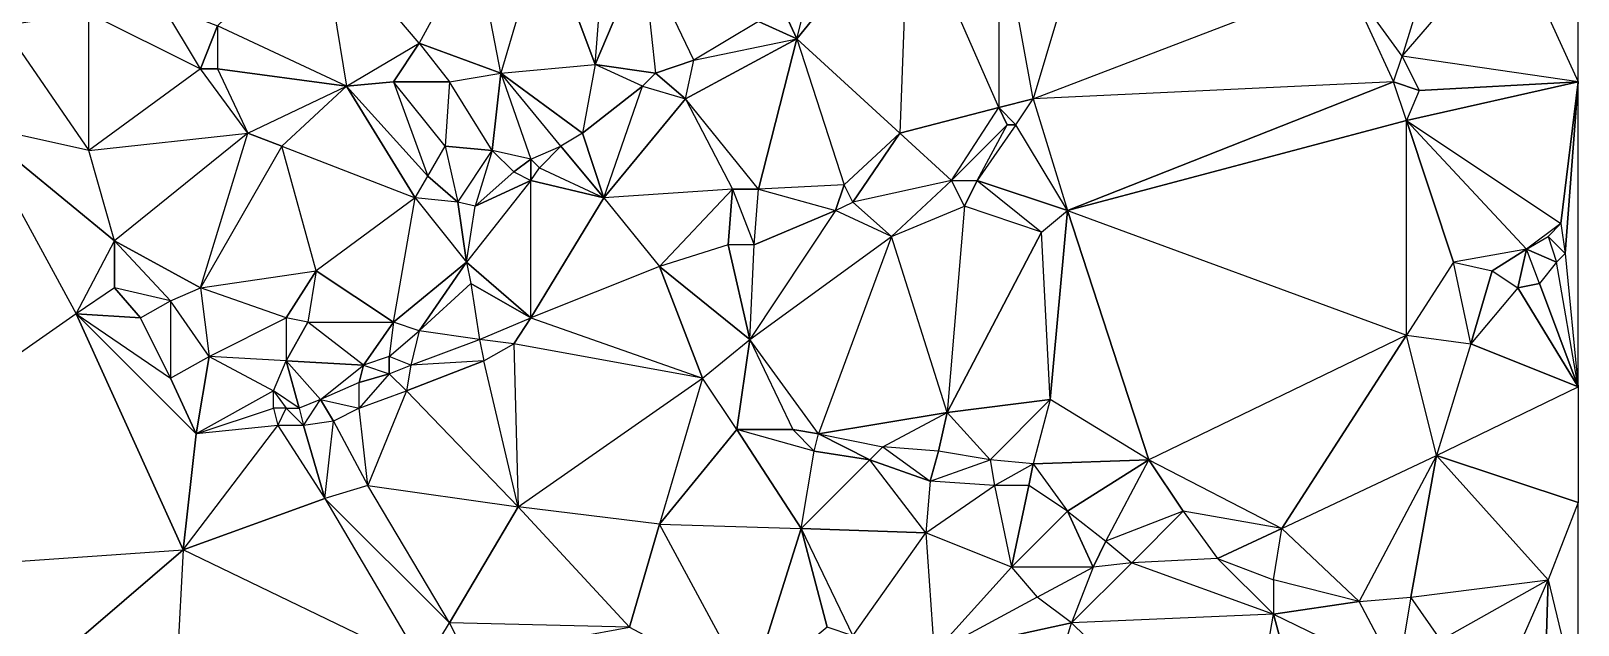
# Model space of a CAD drawing. Header units: millimetres. Extents: x 177476 to 180258, y 742892 to 746240.
# Drawn here: x 179176 to 180258, y 745005 to 745420 of the extents above; entities that cross this region are included whole.
import ezdxf

# ---------------------------------------------------------------- set-up
doc = ezdxf.new("R2010")
doc.units = ezdxf.units.MM
doc.layers.add('face', color=7, linetype='Continuous')

msp = doc.modelspace()

# ---------------------------------------------------------------- linework, layer by layer
at = {"layer": 'face'}
for points in [[(179930.5, 745552.5, 233.2), (179876.5, 745372.5, 234.4), (179852.5, 745504.5, 236.5), (179930.5, 745552.5, 233.2)], [(180095.5, 745456.5, 234.2), (179930.5, 745552.5, 233.2), (179876.5, 745372.5, 234.4), (180095.5, 745456.5, 234.2)], [(179789.5, 745510.5, 227.3), (179783.5, 745348.5, 227.3), (179711.5, 745414.5, 226.6), (179789.5, 745510.5, 227.3)], [(179789.5, 745510.5, 227.3), (179711.5, 745414.5, 226.6), (179729.5, 745486.5, 227.3), (179789.5, 745510.5, 227.3)], [(179852.5, 745366.5, 228.9), (179789.5, 745510.5, 227.3), (179783.5, 745348.5, 227.3), (179852.5, 745366.5, 228.9)], [(179852.5, 745504.5, 236.5), (179852.5, 745366.5, 228.9), (179789.5, 745510.5, 227.3), (179852.5, 745504.5, 236.5)], [(179876.5, 745372.5, 234.4), (179852.5, 745504.5, 236.5), (179852.5, 745366.5, 228.9), (179876.5, 745372.5, 234.4)], [(179378.5, 745492.5, 243.5), (179396.5, 745381.5, 233.4), (179306.5, 745423.5, 231.6), (179378.5, 745492.5, 243.5)], [(179486.5, 745483.5, 243.4), (179447.5, 745411.5, 242.5), (179378.5, 745492.5, 243.5), (179486.5, 745483.5, 243.4)], [(179447.5, 745411.5, 242.5), (179378.5, 745492.5, 243.5), (179396.5, 745381.5, 233.4), (179447.5, 745411.5, 242.5)], [(179534.5, 745492.5, 242.4), (179504.5, 745390.5, 240.6), (179486.5, 745483.5, 243.4), (179534.5, 745492.5, 242.4)], [(179570.5, 745396.5, 236), (179534.5, 745492.5, 242.4), (179504.5, 745390.5, 240.6), (179570.5, 745396.5, 236)], [(179570.5, 745396.5, 236), (179576.5, 745474.5, 245.8), (179534.5, 745492.5, 242.4), (179570.5, 745396.5, 236)], [(180209.5, 745489.5, 231.2), (180257.5, 745384.5, 234.5), (180134.5, 745402.5, 236.4), (180209.5, 745489.5, 231.2)], [(180209.5, 745489.5, 231.2), (180158.5, 745480.5, 229.6), (180134.5, 745402.5, 236.4), (180209.5, 745489.5, 231.2)], [(180257.5, 745498.5, 226.2), (180209.5, 745489.5, 231.2), (180257.5, 745384.5, 234.5), (180257.5, 745498.5, 226.2)], [(179504.5, 745390.5, 240.6), (179486.5, 745483.5, 243.4), (179447.5, 745411.5, 242.5), (179504.5, 745390.5, 240.6)], [(179711.5, 745414.5, 226.6), (179729.5, 745486.5, 227.3), (179693.5, 745453.5, 239.8), (179711.5, 745414.5, 226.6)], [(180158.5, 745480.5, 229.6), (180134.5, 745402.5, 236.4), (180095.5, 745456.5, 234.2), (180158.5, 745480.5, 229.6)], [(179603.5, 745474.5, 239.8), (179612.5, 745390.5, 239.7), (179570.5, 745396.5, 236), (179603.5, 745474.5, 239.8)], [(179603.5, 745474.5, 239.8), (179570.5, 745396.5, 236), (179576.5, 745474.5, 245.8), (179603.5, 745474.5, 239.8)], [(179684.5, 745426.5, 239.3), (179639.5, 745399.5, 239.8), (179603.5, 745474.5, 239.8), (179684.5, 745426.5, 239.3)], [(179639.5, 745399.5, 239.8), (179603.5, 745474.5, 239.8), (179612.5, 745390.5, 239.7), (179639.5, 745399.5, 239.8)], [(180095.5, 745456.5, 234.2), (180128.5, 745384.5, 233.9), (179876.5, 745372.5, 234.4), (180095.5, 745456.5, 234.2)], [(180134.5, 745402.5, 236.4), (180095.5, 745456.5, 234.2), (180128.5, 745384.5, 233.9), (180134.5, 745402.5, 236.4)], [(179711.5, 745414.5, 226.6), (179693.5, 745453.5, 239.8), (179684.5, 745426.5, 239.3), (179711.5, 745414.5, 226.6)], [(179294.5, 745393.5, 235.3), (179267.5, 745438.5, 234), (179216.5, 745432.5, 228.7), (179294.5, 745393.5, 235.3)], [(179306.5, 745423.5, 231.6), (179294.5, 745393.5, 235.3), (179267.5, 745438.5, 234), (179306.5, 745423.5, 231.6)], [(179216.5, 745336.5, 227.7), (179216.5, 745432.5, 228.7), (179156.5, 745423.5, 229.6), (179216.5, 745336.5, 227.7)], [(179294.5, 745393.5, 235.3), (179216.5, 745336.5, 227.7), (179216.5, 745432.5, 228.7), (179294.5, 745393.5, 235.3)], [(179711.5, 745414.5, 226.6), (179684.5, 745426.5, 239.3), (179639.5, 745399.5, 239.8), (179711.5, 745414.5, 226.6)], [(179216.5, 745336.5, 227.7), (179135.5, 745354.5, 237.7), (179156.5, 745423.5, 229.6), (179216.5, 745336.5, 227.7)], [(179306.5, 745423.5, 231.6), (179306.5, 745393.5, 231.6), (179294.5, 745393.5, 235.3), (179306.5, 745423.5, 231.6)], [(179396.5, 745381.5, 233.4), (179306.5, 745423.5, 231.6), (179306.5, 745393.5, 231.6), (179396.5, 745381.5, 233.4)], [(179711.5, 745414.5, 226.6), (179684.5, 745309.5, 226.4), (179633.5, 745372.5, 232.5), (179711.5, 745414.5, 226.6)], [(179711.5, 745414.5, 226.6), (179633.5, 745372.5, 232.5), (179639.5, 745399.5, 239.8), (179711.5, 745414.5, 226.6)], [(179711.5, 745414.5, 226.6), (179744.5, 745312.5, 227), (179684.5, 745309.5, 226.4), (179711.5, 745414.5, 226.6)], [(179783.5, 745348.5, 227.3), (179711.5, 745414.5, 226.6), (179744.5, 745312.5, 227), (179783.5, 745348.5, 227.3)], [(179447.5, 745411.5, 242.5), (179429.5, 745384.5, 240.2), (179396.5, 745381.5, 233.4), (179447.5, 745411.5, 242.5)], [(179447.5, 745411.5, 242.5), (179468.5, 745384.5, 238), (179429.5, 745384.5, 240.2), (179447.5, 745411.5, 242.5)], [(179504.5, 745390.5, 240.6), (179447.5, 745411.5, 242.5), (179468.5, 745384.5, 238), (179504.5, 745390.5, 240.6)], [(180134.5, 745402.5, 236.4), (180146.5, 745378.5, 238.7), (180128.5, 745384.5, 233.9), (180134.5, 745402.5, 236.4)], [(180257.5, 745384.5, 234.5), (180134.5, 745402.5, 236.4), (180146.5, 745378.5, 238.7), (180257.5, 745384.5, 234.5)], [(179327.5, 745348.5, 235.4), (179294.5, 745393.5, 235.3), (179216.5, 745336.5, 227.7), (179327.5, 745348.5, 235.4)], [(179306.5, 745393.5, 231.6), (179327.5, 745348.5, 235.4), (179294.5, 745393.5, 235.3), (179306.5, 745393.5, 231.6)], [(179396.5, 745381.5, 233.4), (179306.5, 745393.5, 231.6), (179327.5, 745348.5, 235.4), (179396.5, 745381.5, 233.4)], [(179570.5, 745396.5, 236), (179561.5, 745348.5, 236.2), (179504.5, 745390.5, 240.6), (179570.5, 745396.5, 236)], [(179603.5, 745381.5, 234.3), (179570.5, 745396.5, 236), (179561.5, 745348.5, 236.2), (179603.5, 745381.5, 234.3)], [(179612.5, 745390.5, 239.7), (179603.5, 745381.5, 234.3), (179570.5, 745396.5, 236), (179612.5, 745390.5, 239.7)], [(179633.5, 745372.5, 232.5), (179639.5, 745399.5, 239.8), (179612.5, 745390.5, 239.7), (179633.5, 745372.5, 232.5)], [(179396.5, 745381.5, 233.4), (179351.5, 745339.5, 231.8), (179327.5, 745348.5, 235.4), (179396.5, 745381.5, 233.4)], [(179444.5, 745303.5, 234), (179396.5, 745381.5, 233.4), (179351.5, 745339.5, 231.8), (179444.5, 745303.5, 234)], [(179453.5, 745318.5, 239.9), (179396.5, 745381.5, 233.4), (179429.5, 745384.5, 240.2), (179453.5, 745318.5, 239.9)], [(179444.5, 745303.5, 234), (179453.5, 745318.5, 239.9), (179396.5, 745381.5, 233.4), (179444.5, 745303.5, 234)], [(179468.5, 745384.5, 238), (179465.5, 745339.5, 237.4), (179429.5, 745384.5, 240.2), (179468.5, 745384.5, 238)], [(179465.5, 745339.5, 237.4), (179429.5, 745384.5, 240.2), (179453.5, 745318.5, 239.9), (179465.5, 745339.5, 237.4)], [(179498.5, 745336.5, 236.5), (179468.5, 745384.5, 238), (179465.5, 745339.5, 237.4), (179498.5, 745336.5, 236.5)], [(179504.5, 745390.5, 240.6), (179498.5, 745336.5, 236.5), (179468.5, 745384.5, 238), (179504.5, 745390.5, 240.6)], [(179504.5, 745390.5, 240.6), (179525.5, 745330.5, 241.5), (179498.5, 745336.5, 236.5), (179504.5, 745390.5, 240.6)], [(179561.5, 745348.5, 236.2), (179546.5, 745339.5, 241.1), (179504.5, 745390.5, 240.6), (179561.5, 745348.5, 236.2)], [(179546.5, 745339.5, 241.1), (179504.5, 745390.5, 240.6), (179525.5, 745330.5, 241.5), (179546.5, 745339.5, 241.1)], [(179576.5, 745303.5, 233.9), (179603.5, 745381.5, 234.3), (179561.5, 745348.5, 236.2), (179576.5, 745303.5, 233.9)], [(179633.5, 745372.5, 232.5), (179576.5, 745303.5, 233.9), (179603.5, 745381.5, 234.3), (179633.5, 745372.5, 232.5)], [(179633.5, 745372.5, 232.5), (179612.5, 745390.5, 239.7), (179603.5, 745381.5, 234.3), (179633.5, 745372.5, 232.5)], [(180128.5, 745384.5, 233.9), (179876.5, 745372.5, 234.4), (179900.5, 745294.5, 234.9), (180128.5, 745384.5, 233.9)], [(180137.5, 745357.5, 237.6), (180128.5, 745384.5, 233.9), (179900.5, 745294.5, 234.9), (180137.5, 745357.5, 237.6)], [(180146.5, 745378.5, 238.7), (180137.5, 745357.5, 237.6), (180128.5, 745384.5, 233.9), (180146.5, 745378.5, 238.7)], [(180257.5, 745384.5, 234.5), (180146.5, 745378.5, 238.7), (180137.5, 745357.5, 237.6), (180257.5, 745384.5, 234.5)], [(180257.5, 745384.5, 234.5), (180137.5, 745357.5, 237.6), (180245.5, 745285.5, 235.4), (180257.5, 745384.5, 234.5)], [(180257.5, 745384.5, 234.5), (180245.5, 745285.5, 235.4), (180248.5, 745264.5, 239.1), (180257.5, 745384.5, 234.5)], [(180257.5, 745384.5, 234.5), (180248.5, 745264.5, 239.1), (180257.5, 745171.5, 237.8), (180257.5, 745384.5, 234.5)], [(179633.5, 745372.5, 232.5), (179666.5, 745309.5, 231.2), (179576.5, 745303.5, 233.9), (179633.5, 745372.5, 232.5)], [(179684.5, 745309.5, 226.4), (179633.5, 745372.5, 232.5), (179666.5, 745309.5, 231.2), (179684.5, 745309.5, 226.4)], [(179876.5, 745372.5, 234.4), (179852.5, 745366.5, 228.9), (179864.5, 745354.5, 229.7), (179876.5, 745372.5, 234.4)], [(179876.5, 745372.5, 234.4), (179900.5, 745294.5, 234.9), (179864.5, 745354.5, 229.7), (179876.5, 745372.5, 234.4)], [(179852.5, 745366.5, 228.9), (179783.5, 745348.5, 227.3), (179819.5, 745315.5, 232.4), (179852.5, 745366.5, 228.9)], [(179852.5, 745366.5, 228.9), (179858.5, 745354.5, 228.9), (179819.5, 745315.5, 232.4), (179852.5, 745366.5, 228.9)], [(179852.5, 745366.5, 228.9), (179864.5, 745354.5, 229.7), (179858.5, 745354.5, 228.9), (179852.5, 745366.5, 228.9)], [(179207.5, 745222.5, 237.3), (178937.5, 745033.5, 237.9), (179135.5, 745354.5, 237.7), (179207.5, 745222.5, 237.3)], [(179234.5, 745273.5, 229.2), (179216.5, 745336.5, 227.7), (179135.5, 745354.5, 237.7), (179234.5, 745273.5, 229.2)], [(179234.5, 745273.5, 229.2), (179135.5, 745354.5, 237.7), (179207.5, 745222.5, 237.3), (179234.5, 745273.5, 229.2)], [(179327.5, 745348.5, 235.4), (179234.5, 745273.5, 229.2), (179216.5, 745336.5, 227.7), (179327.5, 745348.5, 235.4)], [(179294.5, 745240.5, 227.4), (179327.5, 745348.5, 235.4), (179234.5, 745273.5, 229.2), (179294.5, 745240.5, 227.4)], [(179351.5, 745339.5, 231.8), (179294.5, 745240.5, 227.4), (179327.5, 745348.5, 235.4), (179351.5, 745339.5, 231.8)], [(179576.5, 745303.5, 233.9), (179561.5, 745348.5, 236.2), (179546.5, 745339.5, 241.1), (179576.5, 745303.5, 233.9)], [(179783.5, 745348.5, 227.3), (179750.5, 745300.5, 232.4), (179744.5, 745312.5, 227), (179783.5, 745348.5, 227.3)], [(179783.5, 745348.5, 227.3), (179819.5, 745315.5, 232.4), (179750.5, 745300.5, 232.4), (179783.5, 745348.5, 227.3)], [(179837.5, 745315.5, 232.6), (179858.5, 745354.5, 228.9), (179819.5, 745315.5, 232.4), (179837.5, 745315.5, 232.6)], [(179900.5, 745294.5, 234.9), (179864.5, 745354.5, 229.7), (179837.5, 745315.5, 232.6), (179900.5, 745294.5, 234.9)], [(179864.5, 745354.5, 229.7), (179837.5, 745315.5, 232.6), (179858.5, 745354.5, 228.9), (179864.5, 745354.5, 229.7)], [(180137.5, 745357.5, 237.6), (179900.5, 745294.5, 234.9), (180137.5, 745207.5, 238), (180137.5, 745357.5, 237.6)], [(180137.5, 745357.5, 237.6), (180245.5, 745285.5, 235.4), (180221.5, 745267.5, 235.8), (180137.5, 745357.5, 237.6)], [(180137.5, 745357.5, 237.6), (180221.5, 745267.5, 235.8), (180170.5, 745258.5, 236), (180137.5, 745357.5, 237.6)], [(180137.5, 745357.5, 237.6), (180170.5, 745258.5, 236), (180137.5, 745207.5, 238), (180137.5, 745357.5, 237.6)], [(179375.5, 745252.5, 228.3), (179351.5, 745339.5, 231.8), (179294.5, 745240.5, 227.4), (179375.5, 745252.5, 228.3)], [(179444.5, 745303.5, 234), (179375.5, 745252.5, 228.3), (179351.5, 745339.5, 231.8), (179444.5, 745303.5, 234)], [(179474.5, 745300.5, 240.8), (179453.5, 745318.5, 239.9), (179465.5, 745339.5, 237.4), (179474.5, 745300.5, 240.8)], [(179474.5, 745300.5, 240.8), (179498.5, 745336.5, 236.5), (179465.5, 745339.5, 237.4), (179474.5, 745300.5, 240.8)], [(179546.5, 745339.5, 241.1), (179531.5, 745324.5, 240.9), (179525.5, 745330.5, 241.5), (179546.5, 745339.5, 241.1)], [(179576.5, 745303.5, 233.9), (179546.5, 745339.5, 241.1), (179531.5, 745324.5, 240.9), (179576.5, 745303.5, 233.9)], [(179486.5, 745297.5, 236.6), (179474.5, 745300.5, 240.8), (179498.5, 745336.5, 236.5), (179486.5, 745297.5, 236.6)], [(179486.5, 745297.5, 236.6), (179513.5, 745321.5, 236.3), (179498.5, 745336.5, 236.5), (179486.5, 745297.5, 236.6)], [(179525.5, 745330.5, 241.5), (179498.5, 745336.5, 236.5), (179513.5, 745321.5, 236.3), (179525.5, 745330.5, 241.5)], [(179525.5, 745315.5, 236.1), (179525.5, 745330.5, 241.5), (179513.5, 745321.5, 236.3), (179525.5, 745315.5, 236.1)], [(179525.5, 745315.5, 236.1), (179531.5, 745324.5, 240.9), (179525.5, 745330.5, 241.5), (179525.5, 745315.5, 236.1)], [(179474.5, 745300.5, 240.8), (179444.5, 745303.5, 234), (179453.5, 745318.5, 239.9), (179474.5, 745300.5, 240.8)], [(179525.5, 745315.5, 236.1), (179486.5, 745297.5, 236.6), (179513.5, 745321.5, 236.3), (179525.5, 745315.5, 236.1)], [(179576.5, 745303.5, 233.9), (179525.5, 745315.5, 236.1), (179531.5, 745324.5, 240.9), (179576.5, 745303.5, 233.9)], [(179525.5, 745219.5, 233.2), (179525.5, 745315.5, 236.1), (179480.5, 745258.5, 236.2), (179525.5, 745219.5, 233.2)], [(179525.5, 745315.5, 236.1), (179480.5, 745258.5, 236.2), (179486.5, 745297.5, 236.6), (179525.5, 745315.5, 236.1)], [(179576.5, 745303.5, 233.9), (179525.5, 745219.5, 233.2), (179525.5, 745315.5, 236.1), (179576.5, 745303.5, 233.9)], [(179666.5, 745309.5, 231.2), (179576.5, 745303.5, 233.9), (179615.5, 745255.5, 232.9), (179666.5, 745309.5, 231.2)], [(179666.5, 745309.5, 231.2), (179663.5, 745270.5, 232.4), (179615.5, 745255.5, 232.9), (179666.5, 745309.5, 231.2)], [(179666.5, 745309.5, 231.2), (179681.5, 745270.5, 226.2), (179663.5, 745270.5, 232.4), (179666.5, 745309.5, 231.2)], [(179684.5, 745309.5, 226.4), (179666.5, 745309.5, 231.2), (179681.5, 745270.5, 226.2), (179684.5, 745309.5, 226.4)], [(179684.5, 745309.5, 226.4), (179738.5, 745294.5, 227.2), (179681.5, 745270.5, 226.2), (179684.5, 745309.5, 226.4)], [(179744.5, 745312.5, 227), (179684.5, 745309.5, 226.4), (179738.5, 745294.5, 227.2), (179744.5, 745312.5, 227)], [(179750.5, 745300.5, 232.4), (179744.5, 745312.5, 227), (179738.5, 745294.5, 227.2), (179750.5, 745300.5, 232.4)], [(179819.5, 745315.5, 232.4), (179750.5, 745300.5, 232.4), (179777.5, 745276.5, 227.5), (179819.5, 745315.5, 232.4)], [(179828.5, 745297.5, 229.2), (179819.5, 745315.5, 232.4), (179777.5, 745276.5, 227.5), (179828.5, 745297.5, 229.2)], [(179837.5, 745315.5, 232.6), (179828.5, 745297.5, 229.2), (179819.5, 745315.5, 232.4), (179837.5, 745315.5, 232.6)], [(179837.5, 745315.5, 232.6), (179882.5, 745279.5, 231.4), (179828.5, 745297.5, 229.2), (179837.5, 745315.5, 232.6)], [(179900.5, 745294.5, 234.9), (179837.5, 745315.5, 232.6), (179882.5, 745279.5, 231.4), (179900.5, 745294.5, 234.9)], [(179429.5, 745216.5, 229.5), (179444.5, 745303.5, 234), (179375.5, 745252.5, 228.3), (179429.5, 745216.5, 229.5)], [(179480.5, 745258.5, 236.2), (179429.5, 745216.5, 229.5), (179444.5, 745303.5, 234), (179480.5, 745258.5, 236.2)], [(179480.5, 745258.5, 236.2), (179474.5, 745300.5, 240.8), (179444.5, 745303.5, 234), (179480.5, 745258.5, 236.2)], [(179480.5, 745258.5, 236.2), (179486.5, 745297.5, 236.6), (179474.5, 745300.5, 240.8), (179480.5, 745258.5, 236.2)], [(179576.5, 745303.5, 233.9), (179615.5, 745255.5, 232.9), (179525.5, 745219.5, 233.2), (179576.5, 745303.5, 233.9)], [(179777.5, 745276.5, 227.5), (179738.5, 745294.5, 227.2), (179678.5, 745204.5, 226.1), (179777.5, 745276.5, 227.5)], [(179738.5, 745294.5, 227.2), (179678.5, 745204.5, 226.1), (179681.5, 745270.5, 226.2), (179738.5, 745294.5, 227.2)], [(179750.5, 745300.5, 232.4), (179777.5, 745276.5, 227.5), (179738.5, 745294.5, 227.2), (179750.5, 745300.5, 232.4)], [(179828.5, 745297.5, 229.2), (179816.5, 745153.5, 235), (179777.5, 745276.5, 227.5), (179828.5, 745297.5, 229.2)], [(179882.5, 745279.5, 231.4), (179828.5, 745297.5, 229.2), (179816.5, 745153.5, 235), (179882.5, 745279.5, 231.4)], [(179900.5, 745294.5, 234.9), (179888.5, 745162.5, 235.4), (179882.5, 745279.5, 231.4), (179900.5, 745294.5, 234.9)], [(179900.5, 745294.5, 234.9), (179957.5, 745120.5, 232.2), (179888.5, 745162.5, 235.4), (179900.5, 745294.5, 234.9)], [(179900.5, 745294.5, 234.9), (180137.5, 745207.5, 238), (179957.5, 745120.5, 232.2), (179900.5, 745294.5, 234.9)], [(180245.5, 745285.5, 235.4), (180221.5, 745267.5, 235.8), (180236.5, 745276.5, 235.5), (180245.5, 745285.5, 235.4)], [(180245.5, 745285.5, 235.4), (180248.5, 745264.5, 239.1), (180236.5, 745276.5, 235.5), (180245.5, 745285.5, 235.4)], [(179234.5, 745273.5, 229.2), (179234.5, 745240.5, 233.8), (179207.5, 745222.5, 237.3), (179234.5, 745273.5, 229.2)], [(179294.5, 745240.5, 227.4), (179234.5, 745273.5, 229.2), (179273.5, 745231.5, 228.4), (179294.5, 745240.5, 227.4)], [(179234.5, 745273.5, 229.2), (179273.5, 745231.5, 228.4), (179234.5, 745240.5, 233.8), (179234.5, 745273.5, 229.2)], [(179777.5, 745276.5, 227.5), (179726.5, 745138.5, 231), (179678.5, 745204.5, 226.1), (179777.5, 745276.5, 227.5)], [(179816.5, 745153.5, 235), (179777.5, 745276.5, 227.5), (179726.5, 745138.5, 231), (179816.5, 745153.5, 235)], [(179888.5, 745162.5, 235.4), (179882.5, 745279.5, 231.4), (179816.5, 745153.5, 235), (179888.5, 745162.5, 235.4)], [(180221.5, 745267.5, 235.8), (180236.5, 745276.5, 235.5), (180242.5, 745258.5, 239.7), (180221.5, 745267.5, 235.8)], [(180248.5, 745264.5, 239.1), (180236.5, 745276.5, 235.5), (180242.5, 745258.5, 239.7), (180248.5, 745264.5, 239.1)], [(179678.5, 745204.5, 226.1), (179663.5, 745270.5, 232.4), (179615.5, 745255.5, 232.9), (179678.5, 745204.5, 226.1)], [(179678.5, 745204.5, 226.1), (179681.5, 745270.5, 226.2), (179663.5, 745270.5, 232.4), (179678.5, 745204.5, 226.1)], [(180221.5, 745267.5, 235.8), (180170.5, 745258.5, 236), (180197.5, 745252.5, 236.1), (180221.5, 745267.5, 235.8)], [(180221.5, 745267.5, 235.8), (180197.5, 745252.5, 236.1), (180215.5, 745240.5, 242.5), (180221.5, 745267.5, 235.8)], [(180221.5, 745267.5, 235.8), (180215.5, 745240.5, 242.5), (180230.5, 745243.5, 241.5), (180221.5, 745267.5, 235.8)], [(180221.5, 745267.5, 235.8), (180242.5, 745258.5, 239.7), (180230.5, 745243.5, 241.5), (180221.5, 745267.5, 235.8)], [(180248.5, 745264.5, 239.1), (180257.5, 745171.5, 237.8), (180242.5, 745258.5, 239.7), (180248.5, 745264.5, 239.1)], [(179375.5, 745252.5, 228.3), (179354.5, 745219.5, 227.7), (179294.5, 745240.5, 227.4), (179375.5, 745252.5, 228.3)], [(179375.5, 745252.5, 228.3), (179369.5, 745216.5, 231.8), (179354.5, 745219.5, 227.7), (179375.5, 745252.5, 228.3)], [(179429.5, 745216.5, 229.5), (179375.5, 745252.5, 228.3), (179369.5, 745216.5, 231.8), (179429.5, 745216.5, 229.5)], [(179480.5, 745258.5, 236.2), (179447.5, 745210.5, 229.4), (179429.5, 745216.5, 229.5), (179480.5, 745258.5, 236.2)], [(179480.5, 745258.5, 236.2), (179483.5, 745243.5, 232.1), (179447.5, 745210.5, 229.4), (179480.5, 745258.5, 236.2)], [(179525.5, 745219.5, 233.2), (179480.5, 745258.5, 236.2), (179483.5, 745243.5, 232.1), (179525.5, 745219.5, 233.2)], [(179615.5, 745255.5, 232.9), (179525.5, 745219.5, 233.2), (179645.5, 745177.5, 231.9), (179615.5, 745255.5, 232.9)], [(179678.5, 745204.5, 226.1), (179615.5, 745255.5, 232.9), (179645.5, 745177.5, 231.9), (179678.5, 745204.5, 226.1)], [(180170.5, 745258.5, 236), (180137.5, 745207.5, 238), (180182.5, 745201.5, 240.3), (180170.5, 745258.5, 236)], [(180170.5, 745258.5, 236), (180197.5, 745252.5, 236.1), (180182.5, 745201.5, 240.3), (180170.5, 745258.5, 236)], [(180197.5, 745252.5, 236.1), (180215.5, 745240.5, 242.5), (180182.5, 745201.5, 240.3), (180197.5, 745252.5, 236.1)], [(180257.5, 745171.5, 237.8), (180242.5, 745258.5, 239.7), (180230.5, 745243.5, 241.5), (180257.5, 745171.5, 237.8)], [(179207.5, 745222.5, 237.3), (179252.5, 745219.5, 237.1), (179234.5, 745240.5, 233.8), (179207.5, 745222.5, 237.3)], [(179273.5, 745231.5, 228.4), (179234.5, 745240.5, 233.8), (179252.5, 745219.5, 237.1), (179273.5, 745231.5, 228.4)], [(179294.5, 745240.5, 227.4), (179300.5, 745192.5, 229.6), (179273.5, 745231.5, 228.4), (179294.5, 745240.5, 227.4)], [(179354.5, 745219.5, 227.7), (179294.5, 745240.5, 227.4), (179300.5, 745192.5, 229.6), (179354.5, 745219.5, 227.7)], [(179483.5, 745243.5, 232.1), (179489.5, 745204.5, 233.5), (179447.5, 745210.5, 229.4), (179483.5, 745243.5, 232.1)], [(179525.5, 745219.5, 233.2), (179483.5, 745243.5, 232.1), (179489.5, 745204.5, 233.5), (179525.5, 745219.5, 233.2)], [(180257.5, 745171.5, 237.8), (180215.5, 745240.5, 242.5), (180182.5, 745201.5, 240.3), (180257.5, 745171.5, 237.8)], [(180257.5, 745171.5, 237.8), (180230.5, 745243.5, 241.5), (180215.5, 745240.5, 242.5), (180257.5, 745171.5, 237.8)], [(179273.5, 745231.5, 228.4), (179273.5, 745177.5, 233.4), (179252.5, 745219.5, 237.1), (179273.5, 745231.5, 228.4)], [(179300.5, 745192.5, 229.6), (179273.5, 745231.5, 228.4), (179273.5, 745177.5, 233.4), (179300.5, 745192.5, 229.6)], [(179282.5, 745057.5, 237.6), (179207.5, 745222.5, 237.3), (178937.5, 745033.5, 237.9), (179282.5, 745057.5, 237.6)], [(179282.5, 745057.5, 237.6), (179291.5, 745138.5, 236.5), (179207.5, 745222.5, 237.3), (179282.5, 745057.5, 237.6)], [(179291.5, 745138.5, 236.5), (179207.5, 745222.5, 237.3), (179273.5, 745177.5, 233.4), (179291.5, 745138.5, 236.5)], [(179207.5, 745222.5, 237.3), (179273.5, 745177.5, 233.4), (179252.5, 745219.5, 237.1), (179207.5, 745222.5, 237.3)], [(179354.5, 745219.5, 227.7), (179354.5, 745189.5, 227.4), (179300.5, 745192.5, 229.6), (179354.5, 745219.5, 227.7)], [(179369.5, 745216.5, 231.8), (179354.5, 745219.5, 227.7), (179354.5, 745189.5, 227.4), (179369.5, 745216.5, 231.8)], [(179525.5, 745219.5, 233.2), (179513.5, 745201.5, 228.4), (179489.5, 745204.5, 233.5), (179525.5, 745219.5, 233.2)], [(179525.5, 745219.5, 233.2), (179645.5, 745177.5, 231.9), (179513.5, 745201.5, 228.4), (179525.5, 745219.5, 233.2)], [(179408.5, 745186.5, 229.2), (179369.5, 745216.5, 231.8), (179354.5, 745189.5, 227.4), (179408.5, 745186.5, 229.2)], [(179429.5, 745216.5, 229.5), (179408.5, 745186.5, 229.2), (179369.5, 745216.5, 231.8), (179429.5, 745216.5, 229.5)], [(179429.5, 745216.5, 229.5), (179426.5, 745192.5, 229.3), (179408.5, 745186.5, 229.2), (179429.5, 745216.5, 229.5)], [(179447.5, 745210.5, 229.4), (179429.5, 745216.5, 229.5), (179426.5, 745192.5, 229.3), (179447.5, 745210.5, 229.4)], [(179447.5, 745210.5, 229.4), (179441.5, 745186.5, 234), (179426.5, 745192.5, 229.3), (179447.5, 745210.5, 229.4)], [(179489.5, 745204.5, 233.5), (179447.5, 745210.5, 229.4), (179441.5, 745186.5, 234), (179489.5, 745204.5, 233.5)], [(179489.5, 745204.5, 233.5), (179492.5, 745189.5, 227.9), (179441.5, 745186.5, 234), (179489.5, 745204.5, 233.5)], [(179513.5, 745201.5, 228.4), (179489.5, 745204.5, 233.5), (179492.5, 745189.5, 227.9), (179513.5, 745201.5, 228.4)], [(179513.5, 745201.5, 228.4), (179516.5, 745087.5, 226.4), (179492.5, 745189.5, 227.9), (179513.5, 745201.5, 228.4)], [(179645.5, 745177.5, 231.9), (179513.5, 745201.5, 228.4), (179516.5, 745087.5, 226.4), (179645.5, 745177.5, 231.9)], [(179678.5, 745204.5, 226.1), (179669.5, 745141.5, 226.4), (179645.5, 745177.5, 231.9), (179678.5, 745204.5, 226.1)], [(179678.5, 745204.5, 226.1), (179708.5, 745141.5, 226.1), (179669.5, 745141.5, 226.4), (179678.5, 745204.5, 226.1)], [(179726.5, 745138.5, 231), (179678.5, 745204.5, 226.1), (179708.5, 745141.5, 226.1), (179726.5, 745138.5, 231)], [(180137.5, 745207.5, 238), (179957.5, 745120.5, 232.2), (180050.5, 745072.5, 232.3), (180137.5, 745207.5, 238)], [(180137.5, 745207.5, 238), (180050.5, 745072.5, 232.3), (180158.5, 745123.5, 233.3), (180137.5, 745207.5, 238)], [(180137.5, 745207.5, 238), (180182.5, 745201.5, 240.3), (180158.5, 745123.5, 233.3), (180137.5, 745207.5, 238)], [(180182.5, 745201.5, 240.3), (180158.5, 745123.5, 233.3), (180257.5, 745171.5, 237.8), (180182.5, 745201.5, 240.3)], [(179291.5, 745138.5, 236.5), (179273.5, 745177.5, 233.4), (179300.5, 745192.5, 229.6), (179291.5, 745138.5, 236.5)], [(179300.5, 745192.5, 229.6), (179345.5, 745168.5, 229), (179291.5, 745138.5, 236.5), (179300.5, 745192.5, 229.6)], [(179354.5, 745189.5, 227.4), (179300.5, 745192.5, 229.6), (179345.5, 745168.5, 229), (179354.5, 745189.5, 227.4)], [(179354.5, 745189.5, 227.4), (179363.5, 745156.5, 235.1), (179345.5, 745168.5, 229), (179354.5, 745189.5, 227.4)], [(179408.5, 745186.5, 229.2), (179354.5, 745189.5, 227.4), (179378.5, 745162.5, 234.8), (179408.5, 745186.5, 229.2)], [(179354.5, 745189.5, 227.4), (179378.5, 745162.5, 234.8), (179363.5, 745156.5, 235.1), (179354.5, 745189.5, 227.4)], [(179408.5, 745186.5, 229.2), (179405.5, 745174.5, 234.5), (179378.5, 745162.5, 234.8), (179408.5, 745186.5, 229.2)], [(179408.5, 745186.5, 229.2), (179426.5, 745180.5, 234.2), (179405.5, 745174.5, 234.5), (179408.5, 745186.5, 229.2)], [(179426.5, 745192.5, 229.3), (179408.5, 745186.5, 229.2), (179426.5, 745180.5, 234.2), (179426.5, 745192.5, 229.3)], [(179441.5, 745186.5, 234), (179426.5, 745192.5, 229.3), (179426.5, 745180.5, 234.2), (179441.5, 745186.5, 234)], [(179441.5, 745186.5, 234), (179438.5, 745168.5, 227.9), (179426.5, 745180.5, 234.2), (179441.5, 745186.5, 234)], [(179516.5, 745087.5, 226.4), (179492.5, 745189.5, 227.9), (179438.5, 745168.5, 227.9), (179516.5, 745087.5, 226.4)], [(179492.5, 745189.5, 227.9), (179441.5, 745186.5, 234), (179438.5, 745168.5, 227.9), (179492.5, 745189.5, 227.9)], [(179438.5, 745168.5, 227.9), (179426.5, 745180.5, 234.2), (179405.5, 745156.5, 228), (179438.5, 745168.5, 227.9)], [(179426.5, 745180.5, 234.2), (179405.5, 745156.5, 228), (179405.5, 745174.5, 234.5), (179426.5, 745180.5, 234.2)], [(179645.5, 745177.5, 231.9), (179615.5, 745075.5, 226.2), (179516.5, 745087.5, 226.4), (179645.5, 745177.5, 231.9)], [(179669.5, 745141.5, 226.4), (179645.5, 745177.5, 231.9), (179615.5, 745075.5, 226.2), (179669.5, 745141.5, 226.4)], [(179291.5, 745138.5, 236.5), (179345.5, 745156.5, 235.1), (179345.5, 745168.5, 229), (179291.5, 745138.5, 236.5)], [(179354.5, 745156.5, 235.4), (179363.5, 745156.5, 235.1), (179345.5, 745168.5, 229), (179354.5, 745156.5, 235.4)], [(179354.5, 745156.5, 235.4), (179345.5, 745156.5, 235.1), (179345.5, 745168.5, 229), (179354.5, 745156.5, 235.4)], [(179405.5, 745156.5, 228), (179405.5, 745174.5, 234.5), (179378.5, 745162.5, 234.8), (179405.5, 745156.5, 228)], [(179438.5, 745168.5, 227.9), (179411.5, 745102.5, 226.5), (179405.5, 745156.5, 228), (179438.5, 745168.5, 227.9)], [(179516.5, 745087.5, 226.4), (179438.5, 745168.5, 227.9), (179411.5, 745102.5, 226.5), (179516.5, 745087.5, 226.4)], [(180158.5, 745123.5, 233.3), (180257.5, 745171.5, 237.8), (180257.5, 745090.5, 247.4), (180158.5, 745123.5, 233.3)], [(179348.5, 745144.5, 233.7), (179291.5, 745138.5, 236.5), (179345.5, 745156.5, 235.1), (179348.5, 745144.5, 233.7)], [(179348.5, 745144.5, 233.7), (179354.5, 745156.5, 235.4), (179345.5, 745156.5, 235.1), (179348.5, 745144.5, 233.7)], [(179366.5, 745144.5, 227.7), (179348.5, 745144.5, 233.7), (179354.5, 745156.5, 235.4), (179366.5, 745144.5, 227.7)], [(179366.5, 745144.5, 227.7), (179354.5, 745156.5, 235.4), (179363.5, 745156.5, 235.1), (179366.5, 745144.5, 227.7)], [(179366.5, 745144.5, 227.7), (179378.5, 745162.5, 234.8), (179363.5, 745156.5, 235.1), (179366.5, 745144.5, 227.7)], [(179387.5, 745147.5, 228), (179366.5, 745144.5, 227.7), (179378.5, 745162.5, 234.8), (179387.5, 745147.5, 228)], [(179405.5, 745156.5, 228), (179387.5, 745147.5, 228), (179378.5, 745162.5, 234.8), (179405.5, 745156.5, 228)], [(179411.5, 745102.5, 226.5), (179405.5, 745156.5, 228), (179387.5, 745147.5, 228), (179411.5, 745102.5, 226.5)], [(179816.5, 745153.5, 235), (179726.5, 745138.5, 231), (179771.5, 745129.5, 230.8), (179816.5, 745153.5, 235)], [(179816.5, 745153.5, 235), (179810.5, 745126.5, 231.2), (179771.5, 745129.5, 230.8), (179816.5, 745153.5, 235)], [(179816.5, 745153.5, 235), (179846.5, 745120.5, 231.3), (179810.5, 745126.5, 231.2), (179816.5, 745153.5, 235)], [(179888.5, 745162.5, 235.4), (179816.5, 745153.5, 235), (179846.5, 745120.5, 231.3), (179888.5, 745162.5, 235.4)], [(179888.5, 745162.5, 235.4), (179876.5, 745117.5, 231.7), (179846.5, 745120.5, 231.3), (179888.5, 745162.5, 235.4)], [(179957.5, 745120.5, 232.2), (179888.5, 745162.5, 235.4), (179876.5, 745117.5, 231.7), (179957.5, 745120.5, 232.2)], [(179381.5, 745093.5, 232.1), (179282.5, 745057.5, 237.6), (179348.5, 745144.5, 233.7), (179381.5, 745093.5, 232.1)], [(179282.5, 745057.5, 237.6), (179348.5, 745144.5, 233.7), (179291.5, 745138.5, 236.5), (179282.5, 745057.5, 237.6)], [(179381.5, 745093.5, 232.1), (179366.5, 745144.5, 227.7), (179348.5, 745144.5, 233.7), (179381.5, 745093.5, 232.1)], [(179381.5, 745093.5, 232.1), (179387.5, 745147.5, 228), (179366.5, 745144.5, 227.7), (179381.5, 745093.5, 232.1)], [(179411.5, 745102.5, 226.5), (179381.5, 745093.5, 232.1), (179387.5, 745147.5, 228), (179411.5, 745102.5, 226.5)], [(179714.5, 745072.5, 226.1), (179669.5, 745141.5, 226.4), (179615.5, 745075.5, 226.2), (179714.5, 745072.5, 226.1)], [(179708.5, 745141.5, 226.1), (179723.5, 745126.5, 227.2), (179669.5, 745141.5, 226.4), (179708.5, 745141.5, 226.1)], [(179714.5, 745072.5, 226.1), (179723.5, 745126.5, 227.2), (179669.5, 745141.5, 226.4), (179714.5, 745072.5, 226.1)], [(179726.5, 745138.5, 231), (179708.5, 745141.5, 226.1), (179723.5, 745126.5, 227.2), (179726.5, 745138.5, 231)], [(179726.5, 745138.5, 231), (179762.5, 745120.5, 234.4), (179723.5, 745126.5, 227.2), (179726.5, 745138.5, 231)], [(179726.5, 745138.5, 231), (179771.5, 745129.5, 230.8), (179762.5, 745120.5, 234.4), (179726.5, 745138.5, 231)], [(179762.5, 745120.5, 234.4), (179714.5, 745072.5, 226.1), (179723.5, 745126.5, 227.2), (179762.5, 745120.5, 234.4)], [(179771.5, 745129.5, 230.8), (179804.5, 745105.5, 238.5), (179762.5, 745120.5, 234.4), (179771.5, 745129.5, 230.8)], [(179810.5, 745126.5, 231.2), (179771.5, 745129.5, 230.8), (179804.5, 745105.5, 238.5), (179810.5, 745126.5, 231.2)], [(179846.5, 745120.5, 231.3), (179810.5, 745126.5, 231.2), (179804.5, 745105.5, 238.5), (179846.5, 745120.5, 231.3)], [(180050.5, 745072.5, 232.3), (180158.5, 745123.5, 233.3), (180104.5, 745021.5, 229.4), (180050.5, 745072.5, 232.3)], [(180158.5, 745123.5, 233.3), (180104.5, 745021.5, 229.4), (180140.5, 745024.5, 237.5), (180158.5, 745123.5, 233.3)], [(180158.5, 745123.5, 233.3), (180140.5, 745024.5, 237.5), (180236.5, 745036.5, 243.3), (180158.5, 745123.5, 233.3)], [(180158.5, 745123.5, 233.3), (180257.5, 745090.5, 247.4), (180236.5, 745036.5, 243.3), (180158.5, 745123.5, 233.3)], [(179801.5, 745069.5, 243.1), (179762.5, 745120.5, 234.4), (179714.5, 745072.5, 226.1), (179801.5, 745069.5, 243.1)], [(179804.5, 745105.5, 238.5), (179801.5, 745069.5, 243.1), (179762.5, 745120.5, 234.4), (179804.5, 745105.5, 238.5)], [(179846.5, 745120.5, 231.3), (179849.5, 745102.5, 237.5), (179804.5, 745105.5, 238.5), (179846.5, 745120.5, 231.3)], [(179876.5, 745117.5, 231.7), (179846.5, 745120.5, 231.3), (179849.5, 745102.5, 237.5), (179876.5, 745117.5, 231.7)], [(179876.5, 745117.5, 231.7), (179873.5, 745102.5, 236.1), (179849.5, 745102.5, 237.5), (179876.5, 745117.5, 231.7)], [(179876.5, 745117.5, 231.7), (179900.5, 745084.5, 232), (179873.5, 745102.5, 236.1), (179876.5, 745117.5, 231.7)], [(179957.5, 745120.5, 232.2), (179876.5, 745117.5, 231.7), (179900.5, 745084.5, 232), (179957.5, 745120.5, 232.2)], [(179957.5, 745120.5, 232.2), (179900.5, 745084.5, 232), (179927.5, 745063.5, 232), (179957.5, 745120.5, 232.2)], [(179957.5, 745120.5, 232.2), (179981.5, 745084.5, 235), (179927.5, 745063.5, 232), (179957.5, 745120.5, 232.2)], [(179957.5, 745120.5, 232.2), (180050.5, 745072.5, 232.3), (179981.5, 745084.5, 235), (179957.5, 745120.5, 232.2)], [(179468.5, 745006.5, 232.9), (179411.5, 745102.5, 226.5), (179381.5, 745093.5, 232.1), (179468.5, 745006.5, 232.9)], [(179516.5, 745087.5, 226.4), (179468.5, 745006.5, 232.9), (179411.5, 745102.5, 226.5), (179516.5, 745087.5, 226.4)], [(179849.5, 745102.5, 237.5), (179804.5, 745105.5, 238.5), (179801.5, 745069.5, 243.1), (179849.5, 745102.5, 237.5)], [(179849.5, 745102.5, 237.5), (179861.5, 745045.5, 234.1), (179801.5, 745069.5, 243.1), (179849.5, 745102.5, 237.5)], [(179873.5, 745102.5, 236.1), (179849.5, 745102.5, 237.5), (179861.5, 745045.5, 234.1), (179873.5, 745102.5, 236.1)], [(179900.5, 745084.5, 232), (179873.5, 745102.5, 236.1), (179861.5, 745045.5, 234.1), (179900.5, 745084.5, 232)], [(179381.5, 745093.5, 232.1), (179450.5, 744976.5, 237.8), (179282.5, 745057.5, 237.6), (179381.5, 745093.5, 232.1)], [(179468.5, 745006.5, 232.9), (179381.5, 745093.5, 232.1), (179450.5, 744976.5, 237.8), (179468.5, 745006.5, 232.9)], [(180257.5, 745090.5, 247.4), (180236.5, 745036.5, 243.3), (180257.5, 744949.5, 255), (180257.5, 745090.5, 247.4)], [(179516.5, 745087.5, 226.4), (179594.5, 745003.5, 229.5), (179468.5, 745006.5, 232.9), (179516.5, 745087.5, 226.4)], [(179615.5, 745075.5, 226.2), (179516.5, 745087.5, 226.4), (179594.5, 745003.5, 229.5), (179615.5, 745075.5, 226.2)], [(179900.5, 745084.5, 232), (179918.5, 745045.5, 227), (179861.5, 745045.5, 234.1), (179900.5, 745084.5, 232)], [(179900.5, 745084.5, 232), (179927.5, 745063.5, 232), (179918.5, 745045.5, 227), (179900.5, 745084.5, 232)], [(179981.5, 745084.5, 235), (179927.5, 745063.5, 232), (179945.5, 745048.5, 226.6), (179981.5, 745084.5, 235)], [(179981.5, 745084.5, 235), (180005.5, 745051.5, 226.9), (179945.5, 745048.5, 226.6), (179981.5, 745084.5, 235)], [(180050.5, 745072.5, 232.3), (179981.5, 745084.5, 235), (180005.5, 745051.5, 226.9), (180050.5, 745072.5, 232.3)], [(179678.5, 744958.5, 226.1), (179615.5, 745075.5, 226.2), (179594.5, 745003.5, 229.5), (179678.5, 744958.5, 226.1)], [(179714.5, 745072.5, 226.1), (179678.5, 744958.5, 226.1), (179615.5, 745075.5, 226.2), (179714.5, 745072.5, 226.1)], [(179714.5, 745072.5, 226.1), (179732.5, 745003.5, 240.2), (179678.5, 744958.5, 226.1), (179714.5, 745072.5, 226.1)], [(179801.5, 745069.5, 243.1), (179714.5, 745072.5, 226.1), (179750.5, 744997.5, 241.7), (179801.5, 745069.5, 243.1)], [(179714.5, 745072.5, 226.1), (179750.5, 744997.5, 241.7), (179732.5, 745003.5, 240.2), (179714.5, 745072.5, 226.1)], [(179801.5, 745069.5, 243.1), (179807.5, 744985.5, 225.9), (179750.5, 744997.5, 241.7), (179801.5, 745069.5, 243.1)], [(179861.5, 745045.5, 234.1), (179801.5, 745069.5, 243.1), (179807.5, 744985.5, 225.9), (179861.5, 745045.5, 234.1)], [(180050.5, 745072.5, 232.3), (180005.5, 745051.5, 226.9), (180044.5, 745036.5, 227.4), (180050.5, 745072.5, 232.3)], [(180050.5, 745072.5, 232.3), (180104.5, 745021.5, 229.4), (180044.5, 745036.5, 227.4), (180050.5, 745072.5, 232.3)], [(179282.5, 745057.5, 237.6), (178988.5, 744805.5, 242.7), (178937.5, 745033.5, 237.9), (179282.5, 745057.5, 237.6)], [(179282.5, 745057.5, 237.6), (179270.5, 744832.5, 242.8), (178988.5, 744805.5, 242.7), (179282.5, 745057.5, 237.6)], [(179450.5, 744976.5, 237.8), (179282.5, 745057.5, 237.6), (179270.5, 744832.5, 242.8), (179450.5, 744976.5, 237.8)], [(179927.5, 745063.5, 232), (179945.5, 745048.5, 226.6), (179918.5, 745045.5, 227), (179927.5, 745063.5, 232)], [(179861.5, 745045.5, 234.1), (179879.5, 745024.5, 226.8), (179807.5, 744985.5, 225.9), (179861.5, 745045.5, 234.1)], [(179918.5, 745045.5, 227), (179861.5, 745045.5, 234.1), (179879.5, 745024.5, 226.8), (179918.5, 745045.5, 227)], [(179918.5, 745045.5, 227), (179903.5, 745006.5, 225.9), (179879.5, 745024.5, 226.8), (179918.5, 745045.5, 227)], [(179945.5, 745048.5, 226.6), (179918.5, 745045.5, 227), (179903.5, 745006.5, 225.9), (179945.5, 745048.5, 226.6)], [(179945.5, 745048.5, 226.6), (180044.5, 745012.5, 231.7), (179903.5, 745006.5, 225.9), (179945.5, 745048.5, 226.6)], [(180005.5, 745051.5, 226.9), (179945.5, 745048.5, 226.6), (180044.5, 745012.5, 231.7), (180005.5, 745051.5, 226.9)], [(180005.5, 745051.5, 226.9), (180044.5, 745036.5, 227.4), (180044.5, 745012.5, 231.7), (180005.5, 745051.5, 226.9)], [(180104.5, 745021.5, 229.4), (180044.5, 745036.5, 227.4), (180044.5, 745012.5, 231.7), (180104.5, 745021.5, 229.4)], [(180140.5, 745024.5, 237.5), (180236.5, 745036.5, 243.3), (180161.5, 744994.5, 233.6), (180140.5, 745024.5, 237.5)], [(180236.5, 745036.5, 243.3), (180161.5, 744994.5, 233.6), (180194.5, 744940.5, 246.7), (180236.5, 745036.5, 243.3)], [(180236.5, 745036.5, 243.3), (180233.5, 744937.5, 252.5), (180194.5, 744940.5, 246.7), (180236.5, 745036.5, 243.3)], [(180236.5, 745036.5, 243.3), (180257.5, 744949.5, 255), (180233.5, 744937.5, 252.5), (180236.5, 745036.5, 243.3)], [(179903.5, 745006.5, 225.9), (179879.5, 745024.5, 226.8), (179807.5, 744985.5, 225.9), (179903.5, 745006.5, 225.9)], [(180104.5, 745021.5, 229.4), (180140.5, 745024.5, 237.5), (180131.5, 744970.5, 230), (180104.5, 745021.5, 229.4)], [(180140.5, 745024.5, 237.5), (180131.5, 744970.5, 230), (180161.5, 744994.5, 233.6), (180140.5, 745024.5, 237.5)], [(180104.5, 745021.5, 229.4), (180044.5, 745012.5, 231.7), (180131.5, 744970.5, 230), (180104.5, 745021.5, 229.4)], [(179468.5, 745006.5, 232.9), (179480.5, 744982.5, 232.6), (179450.5, 744976.5, 237.8), (179468.5, 745006.5, 232.9)], [(179594.5, 745003.5, 229.5), (179468.5, 745006.5, 232.9), (179480.5, 744982.5, 232.6), (179594.5, 745003.5, 229.5)], [(179903.5, 745006.5, 225.9), (179807.5, 744985.5, 225.9), (179876.5, 744916.5, 229.6), (179903.5, 745006.5, 225.9)], [(179903.5, 745006.5, 225.9), (180023.5, 744889.5, 232.1), (179876.5, 744916.5, 229.6), (179903.5, 745006.5, 225.9)], [(180044.5, 745012.5, 231.7), (179903.5, 745006.5, 225.9), (180023.5, 744889.5, 232.1), (180044.5, 745012.5, 231.7)], [(180044.5, 745012.5, 231.7), (180080.5, 744880.5, 227.4), (180023.5, 744889.5, 232.1), (180044.5, 745012.5, 231.7)], [(180044.5, 745012.5, 231.7), (180131.5, 744970.5, 230), (180080.5, 744880.5, 227.4), (180044.5, 745012.5, 231.7)]]:
    msp.add_3dface(points, dxfattribs=at)

doc.saveas('drawing.dxf')
